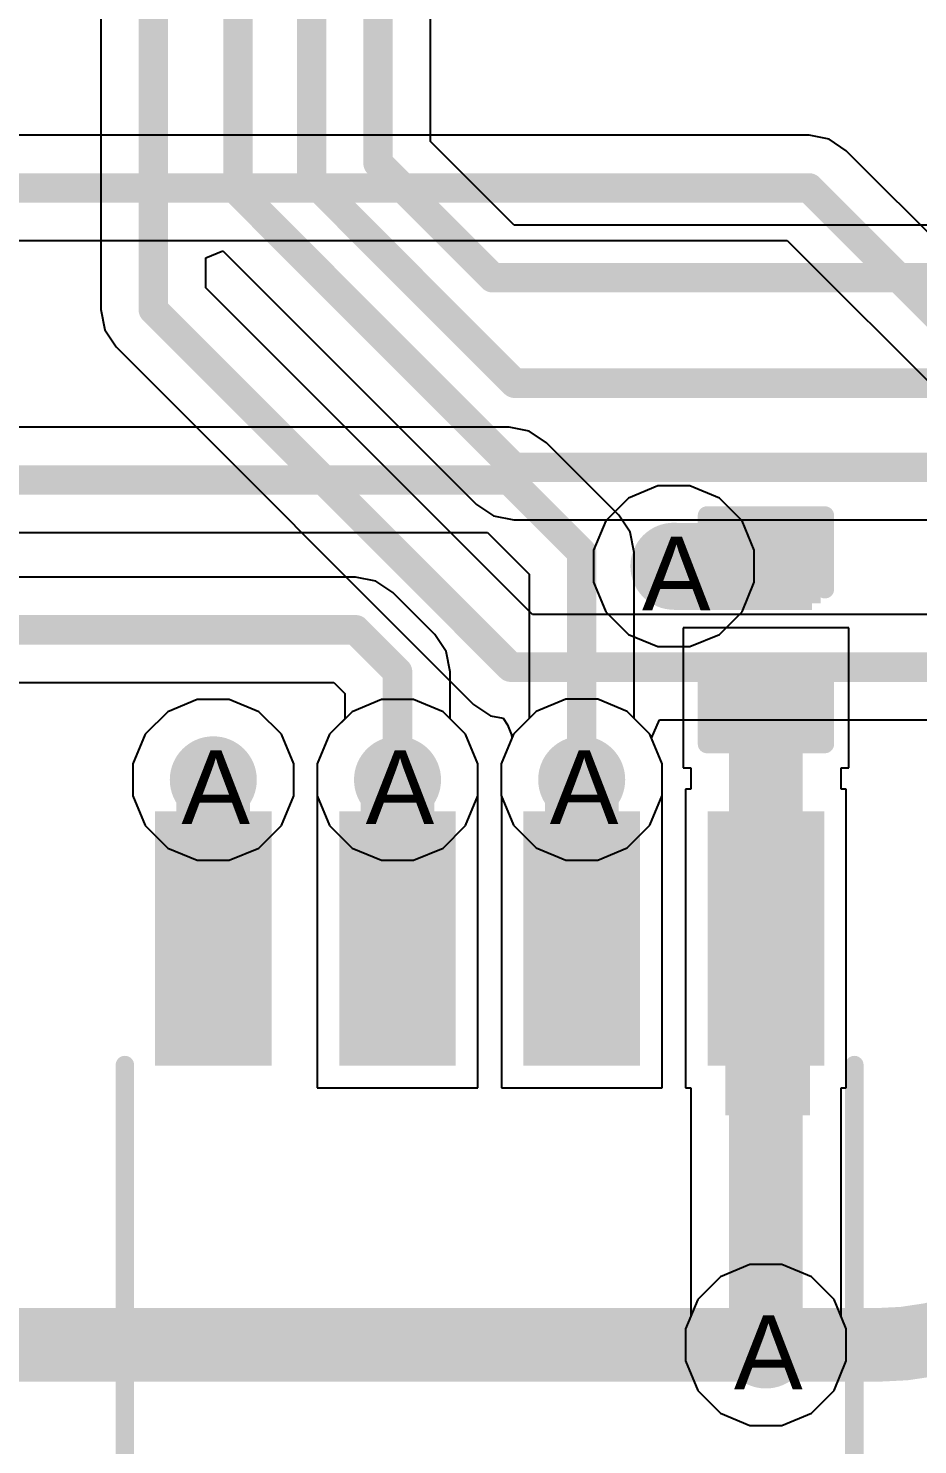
# Model space of a CAD drawing. Header units: inches. Extents: x 0 to 5271, y 0 to 5417.
# Drawn here: x 120.63 to 126.76, y 13.01 to 22.77 of the extents above; entities that cross this region are included whole.
import ezdxf

# ---------------------------------------------------------------- set-up
doc = ezdxf.new("R2010")
doc.units = ezdxf.units.IN
for name, color, linetype in [('Bottom Layer', 5, 'Continuous'), ('Drill Drawing', 1, 'Continuous'), ('L2_GND1', 16, 'Continuous'), ('L3_SIG1', 76, 'Continuous'), ('L4_PWR', 90, 'Continuous'), ('L5_GND2', 156, 'Continuous'), ('L6_SIG2', 130, 'Continuous'), ('L7_GND3', 216, 'Continuous'), ('Top Layer', 1, 'Continuous'), ('Top Overlay', 2, 'Continuous'), ('Top Paste', 8, 'Continuous'), ('Top Solder', 216, 'Continuous'), ('Via Holes', 16, 'Continuous')]:
    doc.layers.add(name, color=color, linetype=linetype)
doc.styles.add('Arial', font='', dxfattribs={"height": 0.2})
doc.styles.get('Arial').set_extended_font_data('Arial')

# ---------------------------------------------------------------- blocks, each defined once
blk = doc.blocks.new('SOIC_8_0_154___3_90___W______424')
at = {"layer": 'Top Layer'}
for points in [[(-3.475, 1.605), (-3.475, 2.205), (-1.925, 2.205), (-1.925, 1.605)], [(1.925, 1.605), (1.925, 2.205), (3.475, 2.205), (3.475, 1.605)], [(-3.475, 0.335), (-3.475, 0.935), (-1.925, 0.935), (-1.925, 0.335)], [(1.925, 0.335), (1.925, 0.935), (3.475, 0.935), (3.475, 0.335)], [(-3.475, -0.935), (-3.475, -0.335), (-1.925, -0.335), (-1.925, -0.935)], [(1.925, -0.935), (1.925, -0.335), (3.475, -0.335), (3.475, -0.935)], [(-3.475, -2.205), (-3.475, -1.605), (-1.925, -1.605), (-1.925, -2.205)], [(1.925, -2.205), (1.925, -1.605), (3.475, -1.605), (3.475, -2.205)]]:
    blk.add_hatch(color=1, dxfattribs=at).paths.add_polyline_path(points)
at = {"layer": 'Top Overlay'}
blk.add_hatch(color=2, dxfattribs=at).paths.add_polyline_path([(-1.8382, 1.6256), (-1.4826, 1.6256), (-1.4826, 2.2098), (-1.8382, 2.2098)])
at = {"layer": 'Top Paste'}
for points in [[(-3.475, 1.605), (-3.475, 2.205), (-1.925, 2.205), (-1.925, 1.605)], [(1.925, 1.605), (1.925, 2.205), (3.475, 2.205), (3.475, 1.605)], [(-3.475, 0.335), (-3.475, 0.935), (-1.925, 0.935), (-1.925, 0.335)], [(1.925, 0.335), (1.925, 0.935), (3.475, 0.935), (3.475, 0.335)], [(-3.475, -0.935), (-3.475, -0.335), (-1.925, -0.335), (-1.925, -0.935)], [(1.925, -0.935), (1.925, -0.335), (3.475, -0.335), (3.475, -0.935)], [(-3.475, -2.205), (-3.475, -1.605), (-1.925, -1.605), (-1.925, -2.205)], [(1.925, -2.205), (1.925, -1.605), (3.475, -1.605), (3.475, -2.205)]]:
    blk.add_hatch(color=8, dxfattribs=at).paths.add_polyline_path(points)
at = {"layer": 'Top Solder'}
for points in [[(-3.5766, 1.5034), (-3.5766, 2.3066), (-1.8234, 2.3066), (-1.8234, 1.5034)], [(1.8234, 1.5034), (1.8234, 2.3066), (3.5766, 2.3066), (3.5766, 1.5034)], [(-3.5766, 0.2334), (-3.5766, 1.0366), (-1.8234, 1.0366), (-1.8234, 0.2334)], [(1.8234, 0.2334), (1.8234, 1.0366), (3.5766, 1.0366), (3.5766, 0.2334)], [(-3.5766, -1.0366), (-3.5766, -0.2334), (-1.8234, -0.2334), (-1.8234, -1.0366)], [(1.8234, -1.0366), (1.8234, -0.2334), (3.5766, -0.2334), (3.5766, -1.0366)], [(-3.5766, -2.3066), (-3.5766, -1.5034), (-1.8234, -1.5034), (-1.8234, -2.3066)], [(1.8234, -2.3066), (1.8234, -1.5034), (3.5766, -1.5034), (3.5766, -2.3066)]]:
    blk.add_hatch(color=216, dxfattribs=at).paths.add_polyline_path(points)
at = {"layer": 'Top Overlay'}
for points in [[(1.8034, 2.5146, 0.127, 0.127, 0), (-1.8288, 2.5146, 0.127, 0.127, 0)], [(-3.794, 1.8034, 0.127, 0.127, 0), (-3.794, 2.0574, 0.127, 0.127, 0)], [(-3.667, 1.9304, 0.127, 0.127, 0), (-3.794, 2.0574, 0.127, 0.127, 0)], [(-3.794, 1.8034, 0.127, 0.127, 0), (-3.667, 1.9304, 0.127, 0.127, 0)], [(1.8034, -2.5146, 0.127, 0.127, 0), (-1.8288, -2.5146, 0.127, 0.127, 0)]]:
    blk.add_lwpolyline(points, format="xyseb", dxfattribs=at)
for points in [[(-1.8605, 2.5146, 0.0635, 0.0635, 1), (-1.7971, 2.5146, 0.0635, 0.0635, 1)], [(1.7716, 2.5146, 0.0635, 0.0635, 1), (1.8352, 2.5146, 0.0635, 0.0635, 1)], [(-3.8258, 2.0574, 0.0635, 0.0635, 1), (-3.7623, 2.0574, 0.0635, 0.0635, 1)], [(-3.8258, 2.0574, 0.0635, 0.0635, 1), (-3.7623, 2.0574, 0.0635, 0.0635, 1)], [(-3.6988, 1.9304, 0.0635, 0.0635, 1), (-3.6353, 1.9304, 0.0635, 0.0635, 1)], [(-3.6988, 1.9304, 0.0635, 0.0635, 1), (-3.6353, 1.9304, 0.0635, 0.0635, 1)], [(-3.8258, 1.8034, 0.0635, 0.0635, 1), (-3.7623, 1.8034, 0.0635, 0.0635, 1)], [(-3.8258, 1.8034, 0.0635, 0.0635, 1), (-3.7623, 1.8034, 0.0635, 0.0635, 1)], [(-1.8605, -2.5146, 0.0635, 0.0635, 1), (-1.7971, -2.5146, 0.0635, 0.0635, 1)], [(1.7716, -2.5146, 0.0635, 0.0635, 1), (1.8352, -2.5146, 0.0635, 0.0635, 1)]]:
    blk.add_lwpolyline(points, format="xyseb", close=True, dxfattribs=at)
blk = doc.blocks.new('CAP_0402_644')
at = {"layer": 'Top Layer'}
for points in [[(-0.6985, -0.3175), (-0.6985, 0.3175), (-0.2413, 0.3175), (-0.2413, -0.3175)], [(0.2413, -0.3175), (0.2413, 0.3175), (0.6985, 0.3175), (0.6985, -0.3175)]]:
    blk.add_hatch(color=1, dxfattribs=at).paths.add_polyline_path(points)
at = {"layer": 'Top Paste'}
for points in [[(-0.6985, -0.3175), (-0.6985, 0.3175), (-0.2413, 0.3175), (-0.2413, -0.3175)], [(0.2413, -0.3175), (0.2413, 0.3175), (0.6985, 0.3175), (0.6985, -0.3175)]]:
    blk.add_hatch(color=8, dxfattribs=at).paths.add_polyline_path(points)
at = {"layer": 'Top Solder'}
for points in [[(-0.7585, -0.3775), (-0.7585, 0.3775), (-0.1813, 0.3775), (-0.1813, -0.3775)], [(0.1813, -0.3775), (0.1813, 0.3775), (0.7585, 0.3775), (0.7585, -0.3775)]]:
    blk.add_hatch(color=216, dxfattribs=at).paths.add_polyline_path(points)
at = {"layer": 'Top Overlay'}
for points in [[(-0.7874, 0.4064, 0.127, 0.127, 0), (-0.2794, 0.4064, 0.127, 0.127, 0)], [(-0.7874, 0.4064, 0.127, 0.127, 0), (-0.7874, -0.4064, 0.127, 0.127, 0)], [(0.2794, 0.4064, 0.127, 0.127, 0), (0.7874, 0.4064, 0.127, 0.127, 0)], [(0.7874, 0.4064, 0.127, 0.127, 0), (0.7874, -0.4064, 0.127, 0.127, 0)], [(-0.7874, -0.4064, 0.127, 0.127, 0), (-0.2794, -0.4064, 0.127, 0.127, 0)], [(0.2794, -0.4064, 0.127, 0.127, 0), (0.7874, -0.4064, 0.127, 0.127, 0)]]:
    blk.add_lwpolyline(points, format="xyseb", dxfattribs=at)
for points in [[(-0.8192, 0.4064, 0.0635, 0.0635, 1), (-0.7557, 0.4064, 0.0635, 0.0635, 1)], [(-0.8192, 0.4064, 0.0635, 0.0635, 1), (-0.7557, 0.4064, 0.0635, 0.0635, 1)], [(-0.3112, 0.4064, 0.0635, 0.0635, 1), (-0.2477, 0.4064, 0.0635, 0.0635, 1)], [(0.2476, 0.4064, 0.0635, 0.0635, 1), (0.3111, 0.4064, 0.0635, 0.0635, 1)], [(0.7556, 0.4064, 0.0635, 0.0635, 1), (0.8191, 0.4064, 0.0635, 0.0635, 1)], [(0.7556, 0.4064, 0.0635, 0.0635, 1), (0.8191, 0.4064, 0.0635, 0.0635, 1)], [(-0.8192, -0.4064, 0.0635, 0.0635, 1), (-0.7557, -0.4064, 0.0635, 0.0635, 1)], [(-0.8192, -0.4064, 0.0635, 0.0635, 1), (-0.7557, -0.4064, 0.0635, 0.0635, 1)], [(-0.3112, -0.4064, 0.0635, 0.0635, 1), (-0.2477, -0.4064, 0.0635, 0.0635, 1)], [(0.2476, -0.4064, 0.0635, 0.0635, 1), (0.3111, -0.4064, 0.0635, 0.0635, 1)], [(0.7556, -0.4064, 0.0635, 0.0635, 1), (0.8191, -0.4064, 0.0635, 0.0635, 1)], [(0.7556, -0.4064, 0.0635, 0.0635, 1), (0.8191, -0.4064, 0.0635, 0.0635, 1)]]:
    blk.add_lwpolyline(points, format="xyseb", close=True, dxfattribs=at)

msp = doc.modelspace()

# ---------------------------------------------------------------- hatches: boundary and pattern name
at = {"layer": 'Bottom Layer'}
h = msp.add_hatch(color=5, dxfattribs=at)
edge = h.paths.add_edge_path()
edge.add_arc((125.0775, 19.0594), 0.3, 0, 360)
h = msp.add_hatch(color=5, dxfattribs=at)
edge = h.paths.add_edge_path()
edge.add_arc((121.902, 17.5874), 0.3, 0, 360)
h = msp.add_hatch(color=5, dxfattribs=at)
edge = h.paths.add_edge_path()
edge.add_arc((123.172, 17.5874), 0.3, 0, 360)
h = msp.add_hatch(color=5, dxfattribs=at)
edge = h.paths.add_edge_path()
edge.add_arc((124.4416, 17.5886), 0.3, 0, 360)
h = msp.add_hatch(color=5, dxfattribs=at)
edge = h.paths.add_edge_path()
edge.add_arc((125.7118, 13.6932), 0.3, 0, 360)
at = {"layer": 'L2_GND1'}
h = msp.add_hatch(color=16, dxfattribs=at)
edge = h.paths.add_edge_path()
edge.add_arc((125.0775, 19.0594), 0.3, 0, 360)
h = msp.add_hatch(color=16, dxfattribs=at)
edge = h.paths.add_edge_path()
edge.add_arc((121.902, 17.5874), 0.3, 0, 360)
h = msp.add_hatch(color=16, dxfattribs=at)
edge = h.paths.add_edge_path()
edge.add_arc((123.172, 17.5874), 0.3, 0, 360)
h = msp.add_hatch(color=16, dxfattribs=at)
edge = h.paths.add_edge_path()
edge.add_arc((124.4416, 17.5886), 0.3, 0, 360)
h = msp.add_hatch(color=16, dxfattribs=at)
edge = h.paths.add_edge_path()
edge.add_arc((125.7118, 13.6932), 0.3, 0, 360)
at = {"layer": 'L3_SIG1'}
h = msp.add_hatch(color=76, dxfattribs=at)
edge = h.paths.add_edge_path()
edge.add_arc((125.0775, 19.0594), 0.3, 0, 360)
h = msp.add_hatch(color=76, dxfattribs=at)
edge = h.paths.add_edge_path()
edge.add_arc((121.902, 17.5874), 0.3, 0, 360)
h = msp.add_hatch(color=76, dxfattribs=at)
edge = h.paths.add_edge_path()
edge.add_arc((123.172, 17.5874), 0.3, 0, 360)
h = msp.add_hatch(color=76, dxfattribs=at)
edge = h.paths.add_edge_path()
edge.add_arc((124.4416, 17.5886), 0.3, 0, 360)
h = msp.add_hatch(color=76, dxfattribs=at)
edge = h.paths.add_edge_path()
edge.add_arc((125.7118, 13.6932), 0.3, 0, 360)
at = {"layer": 'L4_PWR'}
h = msp.add_hatch(color=90, dxfattribs=at)
edge = h.paths.add_edge_path()
edge.add_arc((125.0775, 19.0594), 0.3, 0, 360)
h = msp.add_hatch(color=90, dxfattribs=at)
edge = h.paths.add_edge_path()
edge.add_arc((121.902, 17.5874), 0.3, 0, 360)
h = msp.add_hatch(color=90, dxfattribs=at)
edge = h.paths.add_edge_path()
edge.add_arc((123.172, 17.5874), 0.3, 0, 360)
h = msp.add_hatch(color=90, dxfattribs=at)
edge = h.paths.add_edge_path()
edge.add_arc((124.4416, 17.5886), 0.3, 0, 360)
h = msp.add_hatch(color=90, dxfattribs=at)
edge = h.paths.add_edge_path()
edge.add_arc((125.7118, 13.6932), 0.3, 0, 360)
at = {"layer": 'L5_GND2'}
h = msp.add_hatch(color=156, dxfattribs=at)
edge = h.paths.add_edge_path()
edge.add_arc((125.0775, 19.0594), 0.3, 0, 360)
h = msp.add_hatch(color=156, dxfattribs=at)
edge = h.paths.add_edge_path()
edge.add_arc((121.902, 17.5874), 0.3, 0, 360)
h = msp.add_hatch(color=156, dxfattribs=at)
edge = h.paths.add_edge_path()
edge.add_arc((123.172, 17.5874), 0.3, 0, 360)
h = msp.add_hatch(color=156, dxfattribs=at)
edge = h.paths.add_edge_path()
edge.add_arc((124.4416, 17.5886), 0.3, 0, 360)
h = msp.add_hatch(color=156, dxfattribs=at)
edge = h.paths.add_edge_path()
edge.add_arc((125.7118, 13.6932), 0.3, 0, 360)
at = {"layer": 'L6_SIG2'}
h = msp.add_hatch(color=130, dxfattribs=at)
edge = h.paths.add_edge_path()
edge.add_arc((125.0775, 19.0594), 0.3, 0, 360)
h = msp.add_hatch(color=130, dxfattribs=at)
edge = h.paths.add_edge_path()
edge.add_arc((121.902, 17.5874), 0.3, 0, 360)
h = msp.add_hatch(color=130, dxfattribs=at)
edge = h.paths.add_edge_path()
edge.add_arc((123.172, 17.5874), 0.3, 0, 360)
h = msp.add_hatch(color=130, dxfattribs=at)
edge = h.paths.add_edge_path()
edge.add_arc((124.4416, 17.5886), 0.3, 0, 360)
h = msp.add_hatch(color=130, dxfattribs=at)
edge = h.paths.add_edge_path()
edge.add_arc((125.7118, 13.6932), 0.3, 0, 360)
at = {"layer": 'L7_GND3'}
h = msp.add_hatch(color=216, dxfattribs=at)
edge = h.paths.add_edge_path()
edge.add_arc((125.0775, 19.0594), 0.3, 0, 360)
h = msp.add_hatch(color=216, dxfattribs=at)
edge = h.paths.add_edge_path()
edge.add_arc((121.902, 17.5874), 0.3, 0, 360)
h = msp.add_hatch(color=216, dxfattribs=at)
edge = h.paths.add_edge_path()
edge.add_arc((123.172, 17.5874), 0.3, 0, 360)
h = msp.add_hatch(color=216, dxfattribs=at)
edge = h.paths.add_edge_path()
edge.add_arc((124.4416, 17.5886), 0.3, 0, 360)
h = msp.add_hatch(color=216, dxfattribs=at)
edge = h.paths.add_edge_path()
edge.add_arc((125.7118, 13.6932), 0.3, 0, 360)
at = {"layer": 'Top Layer'}
h = msp.add_hatch(color=1, dxfattribs=at)
edge = h.paths.add_edge_path()
edge.add_arc((125.0775, 19.0594), 0.3, 0, 360)
msp.add_hatch(color=1, dxfattribs=at).paths.add_polyline_path([(125.0775, 19.358), (125.0775, 18.7569), (126.0295, 18.7569), (126.0295, 19.358)])
h = msp.add_hatch(color=1, dxfattribs=at)
edge = h.paths.add_edge_path()
edge.add_arc((121.902, 17.5874), 0.3, 0, 360)
h = msp.add_hatch(color=1, dxfattribs=at)
edge = h.paths.add_edge_path()
edge.add_arc((123.172, 17.5874), 0.3, 0, 360)
h = msp.add_hatch(color=1, dxfattribs=at)
edge = h.paths.add_edge_path()
edge.add_arc((124.4416, 17.5886), 0.3, 0, 360)
h = msp.add_hatch(color=1, dxfattribs=at)
edge = h.paths.add_edge_path()
edge.add_arc((125.7118, 13.6932), 0.3, 0, 360)
at = {"layer": 'Via Holes'}
h = msp.add_hatch(color=7, dxfattribs=at)
edge = h.paths.add_edge_path()
edge.add_arc((125.0775, 19.0594), 0.15, 0, 360)
h = msp.add_hatch(color=7, dxfattribs=at)
edge = h.paths.add_edge_path()
edge.add_arc((121.902, 17.5874), 0.15, 0, 360)
h = msp.add_hatch(color=7, dxfattribs=at)
edge = h.paths.add_edge_path()
edge.add_arc((123.172, 17.5874), 0.15, 0, 360)
h = msp.add_hatch(color=7, dxfattribs=at)
edge = h.paths.add_edge_path()
edge.add_arc((124.4416, 17.5886), 0.15, 0, 360)
h = msp.add_hatch(color=7, dxfattribs=at)
edge = h.paths.add_edge_path()
edge.add_arc((125.7118, 13.6932), 0.15, 0, 360)

# ---------------------------------------------------------------- linework, layer by layer
at = {"layer": 'Bottom Layer'}
for p, q in [((122.8582, 18.057), (122.7023, 17.9012)), ((123.0618, 18.1414), (122.8582, 18.057)), ((123.2822, 18.1414), (123.0618, 18.1414)), ((123.4858, 18.057), (123.2822, 18.1414)), ((123.6417, 17.9012), (123.4858, 18.057)), ((124.1278, 18.0583), (123.972, 17.9024)), ((124.3314, 18.1426), (124.1278, 18.0583)), ((124.5518, 18.1426), (124.3314, 18.1426)), ((124.7554, 18.0583), (124.5518, 18.1426)), ((124.9113, 17.9024), (124.7554, 18.0583)), ((122.7023, 17.9012), (122.618, 17.6976)), ((123.726, 17.6976), (123.6417, 17.9012)), ((123.972, 17.9024), (123.8876, 17.6988)), ((124.9956, 17.6988), (124.9113, 17.9024)), ((122.618, 17.6976), (122.618, 17.4772)), ((123.726, 17.4772), (123.726, 17.6976)), ((123.8876, 17.6988), (123.8876, 17.4784)), ((124.9956, 17.4784), (124.9956, 17.6988)), ((122.618, 17.4772), (122.7023, 17.2735)), ((123.6417, 17.2735), (123.726, 17.4772)), ((123.8876, 17.4784), (123.972, 17.2748)), ((124.9113, 17.2748), (124.9956, 17.4784)), ((122.7023, 17.2735), (122.8582, 17.1177)), ((123.4858, 17.1177), (123.6417, 17.2735)), ((123.972, 17.2748), (124.1278, 17.1189)), ((124.7554, 17.1189), (124.9113, 17.2748)), ((122.8582, 17.1177), (123.0618, 17.0334)), ((123.2822, 17.0334), (123.4858, 17.1177)), ((124.1278, 17.1189), (124.3314, 17.0346)), ((124.5518, 17.0346), (124.7554, 17.1189)), ((123.0618, 17.0334), (123.2822, 17.0334)), ((124.3314, 17.0346), (124.5518, 17.0346)), ((125.398, 14.1629), (125.2422, 14.007)), ((125.6016, 14.2472), (125.398, 14.1629)), ((125.822, 14.2472), (125.6016, 14.2472)), ((126.0256, 14.1629), (125.822, 14.2472)), ((126.1815, 14.007), (126.0256, 14.1629)), ((125.2422, 14.007), (125.1578, 13.8034)), ((126.2658, 13.8034), (126.1815, 14.007)), ((125.1578, 13.8034), (125.1578, 13.583)), ((126.2658, 13.583), (126.2658, 13.8034)), ((125.1578, 13.583), (125.2422, 13.3794)), ((126.1815, 13.3794), (126.2658, 13.583)), ((125.2422, 13.3794), (125.398, 13.2235)), ((126.0256, 13.2235), (126.1815, 13.3794)), ((125.398, 13.2235), (125.6016, 13.1392)), ((125.822, 13.1392), (126.0256, 13.2235)), ((125.6016, 13.1392), (125.822, 13.1392))]:
    msp.add_line(p, q, dxfattribs=at)
at = {"layer": 'L2_GND1'}
for p, q in [((122.8582, 18.057), (122.7023, 17.9012)), ((123.0618, 18.1414), (122.8582, 18.057)), ((123.2822, 18.1414), (123.0618, 18.1414)), ((123.4858, 18.057), (123.2822, 18.1414)), ((123.6417, 17.9012), (123.4858, 18.057)), ((124.1278, 18.0583), (123.972, 17.9024)), ((124.3314, 18.1426), (124.1278, 18.0583)), ((124.5518, 18.1426), (124.3314, 18.1426)), ((124.7554, 18.0583), (124.5518, 18.1426)), ((124.9113, 17.9024), (124.7554, 18.0583)), ((122.7023, 17.9012), (122.618, 17.6976)), ((123.726, 17.6976), (123.6417, 17.9012)), ((123.972, 17.9024), (123.8876, 17.6988)), ((124.9956, 17.6988), (124.9113, 17.9024)), ((122.618, 17.6976), (122.618, 17.4772)), ((123.726, 17.4772), (123.726, 17.6976)), ((123.8876, 17.6988), (123.8876, 17.4784)), ((124.9956, 17.4784), (124.9956, 17.6988)), ((122.618, 17.4772), (122.7023, 17.2735)), ((123.6417, 17.2735), (123.726, 17.4772)), ((123.8876, 17.4784), (123.972, 17.2748)), ((124.9113, 17.2748), (124.9956, 17.4784)), ((122.7023, 17.2735), (122.8582, 17.1177)), ((123.4858, 17.1177), (123.6417, 17.2735)), ((123.972, 17.2748), (124.1278, 17.1189)), ((124.7554, 17.1189), (124.9113, 17.2748)), ((122.8582, 17.1177), (123.0618, 17.0334)), ((123.2822, 17.0334), (123.4858, 17.1177)), ((124.1278, 17.1189), (124.3314, 17.0346)), ((124.5518, 17.0346), (124.7554, 17.1189)), ((123.0618, 17.0334), (123.2822, 17.0334)), ((124.3314, 17.0346), (124.5518, 17.0346)), ((125.398, 14.1629), (125.2422, 14.007)), ((125.6016, 14.2472), (125.398, 14.1629)), ((125.822, 14.2472), (125.6016, 14.2472)), ((126.0256, 14.1629), (125.822, 14.2472)), ((126.1815, 14.007), (126.0256, 14.1629)), ((125.2422, 14.007), (125.1578, 13.8034)), ((126.2658, 13.8034), (126.1815, 14.007)), ((125.1578, 13.8034), (125.1578, 13.583)), ((126.2658, 13.583), (126.2658, 13.8034)), ((125.1578, 13.583), (125.2422, 13.3794)), ((126.1815, 13.3794), (126.2658, 13.583)), ((125.2422, 13.3794), (125.398, 13.2235)), ((126.0256, 13.2235), (126.1815, 13.3794)), ((125.398, 13.2235), (125.6016, 13.1392)), ((125.822, 13.1392), (126.0256, 13.2235)), ((125.6016, 13.1392), (125.822, 13.1392))]:
    msp.add_line(p, q, dxfattribs=at)
at = {"layer": 'L3_SIG1'}
for p, q in [((126.0094, 22.0288), (114.7971, 22.0288)), ((126.1481, 22.0012), (126.0094, 22.0288)), ((126.0094, 22.0288), (126.0094, 22.0288)), ((126.2658, 21.9226), (126.1481, 22.0012)), ((128.1961, 19.9922), (126.2658, 21.9226)), ((114.7971, 21.3036), (125.8592, 21.3036)), ((125.8592, 21.3036), (127.5772, 19.5857)), ((123.9418, 20.0166), (116.2784, 20.0166)), ((124.0806, 19.989), (123.9418, 20.0166)), ((123.9418, 20.0166), (123.9418, 20.0166)), ((124.1982, 19.9104), (124.0806, 19.989)), ((124.698, 19.4106), (124.1982, 19.9104)), ((124.7766, 19.293), (124.698, 19.4106)), ((124.698, 19.4106), (124.698, 19.4106)), ((116.6214, 19.2914), (123.7917, 19.2914)), ((123.7917, 19.2914), (124.0791, 19.0041)), ((124.8042, 19.1542), (124.7766, 19.293)), ((124.8042, 18.0095), (124.8042, 19.1542)), ((124.8042, 19.1542), (124.8042, 19.1542)), ((122.8826, 18.9842), (116.8799, 18.9842)), ((123.0213, 18.9566), (122.8826, 18.9842)), ((122.8826, 18.9842), (122.8826, 18.9842)), ((123.139, 18.878), (123.0213, 18.9566)), ((124.0791, 19.0041), (124.0791, 18.0095)), ((123.4284, 18.5886), (123.139, 18.878)), ((123.507, 18.471), (123.4284, 18.5886)), ((123.4284, 18.5886), (123.4284, 18.5886)), ((123.5346, 18.3322), (123.507, 18.471)), ((116.8799, 18.259), (122.7324, 18.259)), ((122.7324, 18.259), (122.8094, 18.182)), ((123.5346, 18.0083), (123.5346, 18.3322)), ((123.5346, 18.3322), (123.5346, 18.3322)), ((122.8094, 18.182), (122.8094, 18.0083)), ((122.8094, 18.0083), (122.7023, 17.9012)), ((123.6417, 17.9012), (123.5346, 18.0083)), ((124.0791, 18.0095), (123.972, 17.9024)), ((124.9113, 17.9024), (124.8042, 18.0095)), ((122.7023, 17.9012), (122.618, 17.6976)), ((123.726, 17.6976), (123.6417, 17.9012)), ((123.972, 17.9024), (123.8876, 17.6988)), ((124.9956, 17.6988), (124.9113, 17.9024)), ((122.618, 17.6976), (122.618, 17.4772)), ((123.726, 17.4772), (123.726, 17.6976)), ((123.8876, 17.6988), (123.8876, 17.4784)), ((124.9956, 17.4784), (124.9956, 17.6988)), ((122.618, 17.4772), (122.7023, 17.2735)), ((123.6417, 17.2735), (123.726, 17.4772)), ((123.8876, 17.4784), (123.972, 17.2748)), ((124.9113, 17.2748), (124.9956, 17.4784)), ((122.7023, 17.2735), (122.8582, 17.1177)), ((123.4858, 17.1177), (123.6417, 17.2735)), ((123.972, 17.2748), (124.1278, 17.1189)), ((124.7554, 17.1189), (124.9113, 17.2748)), ((122.8582, 17.1177), (123.0618, 17.0334)), ((123.2822, 17.0334), (123.4858, 17.1177)), ((124.1278, 17.1189), (124.3314, 17.0346)), ((124.5518, 17.0346), (124.7554, 17.1189)), ((123.0618, 17.0334), (123.2822, 17.0334)), ((124.3314, 17.0346), (124.5518, 17.0346)), ((125.398, 14.1629), (125.2422, 14.007)), ((125.6016, 14.2472), (125.398, 14.1629)), ((125.822, 14.2472), (125.6016, 14.2472)), ((126.0256, 14.1629), (125.822, 14.2472)), ((126.1815, 14.007), (126.0256, 14.1629)), ((125.2422, 14.007), (125.1578, 13.8034)), ((126.2658, 13.8034), (126.1815, 14.007)), ((125.1578, 13.8034), (125.1578, 13.583)), ((126.2658, 13.583), (126.2658, 13.8034)), ((125.1578, 13.583), (125.2422, 13.3794)), ((126.1815, 13.3794), (126.2658, 13.583)), ((125.2422, 13.3794), (125.398, 13.2235)), ((126.0256, 13.2235), (126.1815, 13.3794)), ((125.398, 13.2235), (125.6016, 13.1392)), ((125.822, 13.1392), (126.0256, 13.2235)), ((125.6016, 13.1392), (125.822, 13.1392))]:
    msp.add_line(p, q, dxfattribs=at)
for points in [[(114.3762, 21.6662, 0.2032, 0.2032, 0), (126.0094, 21.6662, 0.2032, 0.2032, 0)], [(126.0094, 21.6662, 0.2032, 0.2032, 0), (127.9397, 19.7359, 0.2032, 0.2032, 0)], [(115.8575, 19.654, 0.2032, 0.2032, 0), (123.9418, 19.654, 0.2032, 0.2032, 0)], [(123.9418, 19.654, 0.2032, 0.2032, 0), (124.4416, 19.1542, 0.2032, 0.2032, 0)], [(124.4416, 17.5886, 0.2032, 0.2032, 0), (124.4416, 19.1542, 0.2032, 0.2032, 0)], [(116.459, 18.6216, 0.2032, 0.2032, 0), (122.8826, 18.6216, 0.2032, 0.2032, 0)], [(122.8826, 18.6216, 0.2032, 0.2032, 0), (123.172, 18.3322, 0.2032, 0.2032, 0)], [(123.172, 17.5874, 0.2032, 0.2032, 0), (123.172, 18.3322, 0.2032, 0.2032, 0)]]:
    msp.add_lwpolyline(points, format="xyseb", dxfattribs=at)
for points in [[(125.9586, 21.6662, 0.1016, 0.1016, 1), (126.0602, 21.6662, 0.1016, 0.1016, 1)], [(125.9586, 21.6662, 0.1016, 0.1016, 1), (126.0602, 21.6662, 0.1016, 0.1016, 1)], [(123.891, 19.654, 0.1016, 0.1016, 1), (123.9926, 19.654, 0.1016, 0.1016, 1)], [(123.891, 19.654, 0.1016, 0.1016, 1), (123.9926, 19.654, 0.1016, 0.1016, 1)], [(124.3908, 19.1542, 0.1016, 0.1016, 1), (124.4924, 19.1542, 0.1016, 0.1016, 1)], [(124.3908, 19.1542, 0.1016, 0.1016, 1), (124.4924, 19.1542, 0.1016, 0.1016, 1)], [(122.8318, 18.6216, 0.1016, 0.1016, 1), (122.9334, 18.6216, 0.1016, 0.1016, 1)], [(122.8318, 18.6216, 0.1016, 0.1016, 1), (122.9334, 18.6216, 0.1016, 0.1016, 1)], [(123.1212, 18.3322, 0.1016, 0.1016, 1), (123.2228, 18.3322, 0.1016, 0.1016, 1)], [(123.1212, 18.3322, 0.1016, 0.1016, 1), (123.2228, 18.3322, 0.1016, 0.1016, 1)], [(123.1212, 17.5874, 0.1016, 0.1016, 1), (123.2228, 17.5874, 0.1016, 0.1016, 1)], [(124.3908, 17.5886, 0.1016, 0.1016, 1), (124.4924, 17.5886, 0.1016, 0.1016, 1)]]:
    msp.add_lwpolyline(points, format="xyseb", close=True, dxfattribs=at)
at = {"layer": 'L4_PWR'}
for p, q in [((124.7637, 19.5291), (124.6078, 19.3732)), ((124.9673, 19.6134), (124.7637, 19.5291)), ((125.1877, 19.6134), (124.9673, 19.6134)), ((125.3913, 19.5291), (125.1877, 19.6134)), ((125.5472, 19.3732), (125.3913, 19.5291)), ((124.6078, 19.3732), (124.5235, 19.1696)), ((125.6315, 19.1696), (125.5472, 19.3732)), ((124.5235, 19.1696), (124.5235, 18.9492)), ((125.6315, 18.9492), (125.6315, 19.1696)), ((124.5235, 18.9492), (124.6078, 18.7456)), ((125.5472, 18.7456), (125.6315, 18.9492)), ((124.6078, 18.7456), (124.7637, 18.5898)), ((125.3913, 18.5898), (125.5472, 18.7456)), ((124.7637, 18.5898), (124.9673, 18.5054)), ((125.1877, 18.5054), (125.3913, 18.5898)), ((124.9673, 18.5054), (125.1877, 18.5054)), ((121.5882, 18.057), (121.4323, 17.9012)), ((121.7918, 18.1414), (121.5882, 18.057)), ((122.0122, 18.1414), (121.7918, 18.1414)), ((122.2158, 18.057), (122.0122, 18.1414)), ((122.3717, 17.9012), (122.2158, 18.057)), ((122.8582, 18.057), (122.7023, 17.9012)), ((123.0618, 18.1414), (122.8582, 18.057)), ((123.2822, 18.1414), (123.0618, 18.1414)), ((123.4858, 18.057), (123.2822, 18.1414)), ((123.6417, 17.9012), (123.4858, 18.057)), ((124.1278, 18.0583), (123.972, 17.9024)), ((124.3314, 18.1426), (124.1278, 18.0583)), ((124.5518, 18.1426), (124.3314, 18.1426)), ((124.7554, 18.0583), (124.5518, 18.1426)), ((124.9113, 17.9024), (124.7554, 18.0583)), ((121.4323, 17.9012), (121.348, 17.6976)), ((122.456, 17.6976), (122.3717, 17.9012)), ((122.7023, 17.9012), (122.618, 17.6976)), ((123.726, 17.6976), (123.6417, 17.9012)), ((123.972, 17.9024), (123.8876, 17.6988)), ((124.9956, 17.6988), (124.9113, 17.9024)), ((121.348, 17.6976), (121.348, 17.4772)), ((122.456, 17.4772), (122.456, 17.6976)), ((122.618, 17.6976), (122.618, 17.4772)), ((123.726, 17.4772), (123.726, 17.6976)), ((123.8876, 17.6988), (123.8876, 17.4784)), ((124.9956, 17.4784), (124.9956, 17.6988)), ((121.348, 17.4772), (121.4323, 17.2735)), ((122.3717, 17.2735), (122.456, 17.4772)), ((122.618, 17.4772), (122.7023, 17.2735)), ((123.6417, 17.2735), (123.726, 17.4772)), ((123.8876, 17.4784), (123.972, 17.2748)), ((124.9113, 17.2748), (124.9956, 17.4784)), ((121.4323, 17.2735), (121.5882, 17.1177)), ((122.2158, 17.1177), (122.3717, 17.2735)), ((122.7023, 17.2735), (122.8582, 17.1177)), ((123.4858, 17.1177), (123.6417, 17.2735)), ((123.972, 17.2748), (124.1278, 17.1189)), ((124.7554, 17.1189), (124.9113, 17.2748)), ((121.5882, 17.1177), (121.7918, 17.0334)), ((122.0122, 17.0334), (122.2158, 17.1177)), ((122.8582, 17.1177), (123.0618, 17.0334)), ((123.2822, 17.0334), (123.4858, 17.1177)), ((124.1278, 17.1189), (124.3314, 17.0346)), ((124.5518, 17.0346), (124.7554, 17.1189)), ((121.7918, 17.0334), (122.0122, 17.0334)), ((123.0618, 17.0334), (123.2822, 17.0334)), ((124.3314, 17.0346), (124.5518, 17.0346))]:
    msp.add_line(p, q, dxfattribs=at)
for points in [[(127.8547, 14.2659, 0.508, 0.508, -0.198912), (126.472, 13.6932, 0.508, 0.508, 0)], [(119.3414, 13.6932, 0.508, 0.508, 0), (126.472, 13.6932, 0.508, 0.508, 0)]]:
    msp.add_lwpolyline(points, format="xyseb", dxfattribs=at)
msp.add_lwpolyline([(126.345, 13.6932, 0.254, 0.254, 1), (126.599, 13.6932, 0.254, 0.254, 1)], format="xyseb", close=True, dxfattribs=at)
msp.add_lwpolyline([(126.345, 13.6932, 0.254, 0.254, 1), (126.599, 13.6932, 0.254, 0.254, 1)], format="xyseb", close=True, dxfattribs=at)
at = {"layer": 'L5_GND2'}
for p, q in [((122.8582, 18.057), (122.7023, 17.9012)), ((123.0618, 18.1414), (122.8582, 18.057)), ((123.2822, 18.1414), (123.0618, 18.1414)), ((123.4858, 18.057), (123.2822, 18.1414)), ((123.6417, 17.9012), (123.4858, 18.057)), ((124.1278, 18.0583), (123.972, 17.9024)), ((124.3314, 18.1426), (124.1278, 18.0583)), ((124.5518, 18.1426), (124.3314, 18.1426)), ((124.7554, 18.0583), (124.5518, 18.1426)), ((124.9113, 17.9024), (124.7554, 18.0583)), ((122.7023, 17.9012), (122.618, 17.6976)), ((123.726, 17.6976), (123.6417, 17.9012)), ((123.972, 17.9024), (123.8876, 17.6988)), ((124.9956, 17.6988), (124.9113, 17.9024)), ((122.618, 17.6976), (122.618, 17.4772)), ((123.726, 17.4772), (123.726, 17.6976)), ((123.8876, 17.6988), (123.8876, 17.4784)), ((124.9956, 17.4784), (124.9956, 17.6988)), ((122.618, 17.4772), (122.7023, 17.2735)), ((123.6417, 17.2735), (123.726, 17.4772)), ((123.8876, 17.4784), (123.972, 17.2748)), ((124.9113, 17.2748), (124.9956, 17.4784)), ((122.7023, 17.2735), (122.8582, 17.1177)), ((123.4858, 17.1177), (123.6417, 17.2735)), ((123.972, 17.2748), (124.1278, 17.1189)), ((124.7554, 17.1189), (124.9113, 17.2748)), ((122.8582, 17.1177), (123.0618, 17.0334)), ((123.2822, 17.0334), (123.4858, 17.1177)), ((124.1278, 17.1189), (124.3314, 17.0346)), ((124.5518, 17.0346), (124.7554, 17.1189)), ((123.0618, 17.0334), (123.2822, 17.0334)), ((124.3314, 17.0346), (124.5518, 17.0346)), ((125.398, 14.1629), (125.2422, 14.007)), ((125.6016, 14.2472), (125.398, 14.1629)), ((125.822, 14.2472), (125.6016, 14.2472)), ((126.0256, 14.1629), (125.822, 14.2472)), ((126.1815, 14.007), (126.0256, 14.1629)), ((125.2422, 14.007), (125.1578, 13.8034)), ((126.2658, 13.8034), (126.1815, 14.007)), ((125.1578, 13.8034), (125.1578, 13.583)), ((126.2658, 13.583), (126.2658, 13.8034)), ((125.1578, 13.583), (125.2422, 13.3794)), ((126.1815, 13.3794), (126.2658, 13.583)), ((125.2422, 13.3794), (125.398, 13.2235)), ((126.0256, 13.2235), (126.1815, 13.3794)), ((125.398, 13.2235), (125.6016, 13.1392)), ((125.822, 13.1392), (126.0256, 13.2235)), ((125.6016, 13.1392), (125.822, 13.1392))]:
    msp.add_line(p, q, dxfattribs=at)
at = {"layer": 'L6_SIG2'}
for p, q in [((121.1256, 29.77), (121.1256, 20.8276)), ((123.4002, 21.9873), (123.4002, 29.1977)), ((123.9771, 21.4104), (123.4002, 21.9873)), ((133.4882, 21.4104), (123.9771, 21.4104)), ((121.8508, 21.1846), (121.9681, 21.2332)), ((121.8508, 20.9777), (121.8508, 21.1846)), ((121.9681, 21.2332), (123.7167, 19.4846)), ((124.102, 18.7265), (121.8508, 20.9777)), ((121.1256, 20.8276), (121.1256, 20.8276)), ((121.1256, 20.8276), (121.1532, 20.6888)), ((121.1532, 20.6888), (121.2318, 20.5712)), ((121.2318, 20.5712), (123.6954, 18.1076)), ((123.7167, 19.4846), (123.7167, 19.4846)), ((123.7167, 19.4846), (123.8343, 19.406)), ((123.8343, 19.406), (123.9731, 19.3784)), ((123.9731, 19.3784), (123.9731, 19.3784)), ((123.9731, 19.3784), (131.8739, 19.3784)), ((132.0414, 18.7265), (124.102, 18.7265)), ((122.8582, 18.057), (122.7023, 17.9012)), ((123.0618, 18.1414), (122.8582, 18.057)), ((123.2822, 18.1414), (123.0618, 18.1414)), ((123.4858, 18.057), (123.2822, 18.1414)), ((123.6417, 17.9012), (123.4858, 18.057)), ((123.6954, 18.1076), (123.6954, 18.1076)), ((123.6954, 18.1076), (123.8131, 18.029)), ((123.8131, 18.029), (123.9014, 18.0114)), ((123.9014, 18.0114), (123.9304, 17.9667)), ((123.9304, 17.9667), (123.9588, 17.898)), ((124.9229, 17.8744), (124.9782, 18.0014)), ((124.9782, 18.0014), (131.8912, 18.0014)), ((122.7023, 17.9012), (122.618, 17.6976)), ((123.726, 17.6976), (123.6417, 17.9012)), ((123.9604, 17.8744), (123.8876, 17.6988)), ((123.9588, 17.898), (123.9604, 17.8744)), ((124.9956, 17.6988), (124.9229, 17.8744)), ((122.618, 17.6976), (122.618, 17.4772)), ((123.726, 17.4772), (123.726, 17.6976)), ((123.8876, 17.6988), (123.8876, 17.4784)), ((124.9956, 17.4784), (124.9956, 17.6988)), ((122.618, 17.4772), (122.7023, 17.2735)), ((123.6417, 17.2735), (123.726, 17.4772)), ((123.8876, 17.4784), (123.972, 17.2748)), ((124.9113, 17.2748), (124.9956, 17.4784)), ((122.7023, 17.2735), (122.8582, 17.1177)), ((123.4858, 17.1177), (123.6417, 17.2735)), ((123.972, 17.2748), (124.1278, 17.1189)), ((124.7554, 17.1189), (124.9113, 17.2748)), ((122.8582, 17.1177), (123.0618, 17.0334)), ((123.2822, 17.0334), (123.4858, 17.1177)), ((124.1278, 17.1189), (124.3314, 17.0346)), ((124.5518, 17.0346), (124.7554, 17.1189)), ((123.0618, 17.0334), (123.2822, 17.0334)), ((124.3314, 17.0346), (124.5518, 17.0346)), ((125.398, 14.1629), (125.2422, 14.007)), ((125.6016, 14.2472), (125.398, 14.1629)), ((125.822, 14.2472), (125.6016, 14.2472)), ((126.0256, 14.1629), (125.822, 14.2472)), ((126.1815, 14.007), (126.0256, 14.1629)), ((125.2422, 14.007), (125.1578, 13.8034)), ((126.2658, 13.8034), (126.1815, 14.007)), ((125.1578, 13.8034), (125.1578, 13.583)), ((126.2658, 13.583), (126.2658, 13.8034)), ((125.1578, 13.583), (125.2422, 13.3794)), ((126.1815, 13.3794), (126.2658, 13.583)), ((125.2422, 13.3794), (125.398, 13.2235)), ((126.0256, 13.2235), (126.1815, 13.3794)), ((125.398, 13.2235), (125.6016, 13.1392)), ((125.822, 13.1392), (126.0256, 13.2235)), ((125.6016, 13.1392), (125.822, 13.1392))]:
    msp.add_line(p, q, dxfattribs=at)
for points in [[(121.4882, 20.8276, 0.2032, 0.2032, 0), (121.4882, 29.77, 0.2032, 0.2032, 0)], [(122.0724, 21.6416, 0.2032, 0.2032, 0), (122.0724, 29.6806, 0.2032, 0.2032, 0)], [(122.5804, 21.7196, 0.2032, 0.2032, 0), (122.5804, 29.5015, 0.2032, 0.2032, 0)], [(123.0376, 21.8372, 0.2032, 0.2032, 0), (123.0376, 29.3479, 0.2032, 0.2032, 0)], [(123.0376, 21.8372, 0.2032, 0.2032, 0), (123.827, 21.0478, 0.2032, 0.2032, 0)], [(122.5804, 21.7196, 0.2032, 0.2032, 0), (123.9797, 20.3204, 0.2032, 0.2032, 0)], [(122.0724, 21.6416, 0.2032, 0.2032, 0), (123.9731, 19.741, 0.2032, 0.2032, 0)], [(123.827, 21.0478, 0.2032, 0.2032, 0), (133.4882, 21.0478, 0.2032, 0.2032, 0)], [(121.4882, 20.8276, 0.2032, 0.2032, 0), (123.9518, 18.364, 0.2032, 0.2032, 0)], [(123.9797, 20.3204, 0.2032, 0.2032, 0), (131.5466, 20.3204, 0.2032, 0.2032, 0)], [(123.9731, 19.741, 0.2032, 0.2032, 0), (132.024, 19.741, 0.2032, 0.2032, 0)], [(123.9518, 18.364, 0.2032, 0.2032, 0), (132.0414, 18.364, 0.2032, 0.2032, 0)]]:
    msp.add_lwpolyline(points, format="xyseb", dxfattribs=at)
for points in [[(122.9868, 21.8372, 0.1016, 0.1016, 1), (123.0884, 21.8372, 0.1016, 0.1016, 1)], [(122.9868, 21.8372, 0.1016, 0.1016, 1), (123.0884, 21.8372, 0.1016, 0.1016, 1)], [(122.5296, 21.7196, 0.1016, 0.1016, 1), (122.6312, 21.7196, 0.1016, 0.1016, 1)], [(122.5296, 21.7196, 0.1016, 0.1016, 1), (122.6312, 21.7196, 0.1016, 0.1016, 1)], [(122.0216, 21.6416, 0.1016, 0.1016, 1), (122.1232, 21.6416, 0.1016, 0.1016, 1)], [(122.0216, 21.6416, 0.1016, 0.1016, 1), (122.1232, 21.6416, 0.1016, 0.1016, 1)], [(123.7762, 21.0478, 0.1016, 0.1016, 1), (123.8778, 21.0478, 0.1016, 0.1016, 1)], [(123.7762, 21.0478, 0.1016, 0.1016, 1), (123.8778, 21.0478, 0.1016, 0.1016, 1)], [(121.4374, 20.8276, 0.1016, 0.1016, 1), (121.539, 20.8276, 0.1016, 0.1016, 1)], [(121.4374, 20.8276, 0.1016, 0.1016, 1), (121.539, 20.8276, 0.1016, 0.1016, 1)], [(123.9289, 20.3204, 0.1016, 0.1016, 1), (124.0305, 20.3204, 0.1016, 0.1016, 1)], [(123.9289, 20.3204, 0.1016, 0.1016, 1), (124.0305, 20.3204, 0.1016, 0.1016, 1)], [(123.9223, 19.741, 0.1016, 0.1016, 1), (124.0239, 19.741, 0.1016, 0.1016, 1)], [(123.9223, 19.741, 0.1016, 0.1016, 1), (124.0239, 19.741, 0.1016, 0.1016, 1)], [(123.901, 18.364, 0.1016, 0.1016, 1), (124.0026, 18.364, 0.1016, 0.1016, 1)], [(123.901, 18.364, 0.1016, 0.1016, 1), (124.0026, 18.364, 0.1016, 0.1016, 1)]]:
    msp.add_lwpolyline(points, format="xyseb", close=True, dxfattribs=at)
at = {"layer": 'L7_GND3'}
for p, q in [((122.8582, 18.057), (122.7023, 17.9012)), ((123.0618, 18.1414), (122.8582, 18.057)), ((123.2822, 18.1414), (123.0618, 18.1414)), ((123.4858, 18.057), (123.2822, 18.1414)), ((123.6417, 17.9012), (123.4858, 18.057)), ((124.1278, 18.0583), (123.972, 17.9024)), ((124.3314, 18.1426), (124.1278, 18.0583)), ((124.5518, 18.1426), (124.3314, 18.1426)), ((124.7554, 18.0583), (124.5518, 18.1426)), ((124.9113, 17.9024), (124.7554, 18.0583)), ((122.7023, 17.9012), (122.618, 17.6976)), ((123.726, 17.6976), (123.6417, 17.9012)), ((123.972, 17.9024), (123.8876, 17.6988)), ((124.9956, 17.6988), (124.9113, 17.9024)), ((122.618, 17.6976), (122.618, 17.4772)), ((123.726, 17.4772), (123.726, 17.6976)), ((123.8876, 17.6988), (123.8876, 17.4784)), ((124.9956, 17.4784), (124.9956, 17.6988)), ((122.618, 17.4772), (122.7023, 17.2735)), ((123.6417, 17.2735), (123.726, 17.4772)), ((123.8876, 17.4784), (123.972, 17.2748)), ((124.9113, 17.2748), (124.9956, 17.4784)), ((122.7023, 17.2735), (122.8582, 17.1177)), ((123.4858, 17.1177), (123.6417, 17.2735)), ((123.972, 17.2748), (124.1278, 17.1189)), ((124.7554, 17.1189), (124.9113, 17.2748)), ((122.8582, 17.1177), (123.0618, 17.0334)), ((123.2822, 17.0334), (123.4858, 17.1177)), ((124.1278, 17.1189), (124.3314, 17.0346)), ((124.5518, 17.0346), (124.7554, 17.1189)), ((123.0618, 17.0334), (123.2822, 17.0334)), ((124.3314, 17.0346), (124.5518, 17.0346)), ((125.398, 14.1629), (125.2422, 14.007)), ((125.6016, 14.2472), (125.398, 14.1629)), ((125.822, 14.2472), (125.6016, 14.2472)), ((126.0256, 14.1629), (125.822, 14.2472)), ((126.1815, 14.007), (126.0256, 14.1629)), ((125.2422, 14.007), (125.1578, 13.8034)), ((126.2658, 13.8034), (126.1815, 14.007)), ((125.1578, 13.8034), (125.1578, 13.583)), ((126.2658, 13.583), (126.2658, 13.8034)), ((125.1578, 13.583), (125.2422, 13.3794)), ((126.1815, 13.3794), (126.2658, 13.583)), ((125.2422, 13.3794), (125.398, 13.2235)), ((126.0256, 13.2235), (126.1815, 13.3794)), ((125.398, 13.2235), (125.6016, 13.1392)), ((125.822, 13.1392), (126.0256, 13.2235)), ((125.6016, 13.1392), (125.822, 13.1392))]:
    msp.add_line(p, q, dxfattribs=at)
at = {"layer": 'Top Layer'}
for p, q in [((126.2835, 18.6343), (125.1405, 18.6343)), ((125.1405, 18.6343), (125.1405, 17.6691)), ((126.2835, 17.6691), (126.2835, 18.6343)), ((122.8582, 18.057), (122.7023, 17.9012)), ((123.0618, 18.1414), (122.8582, 18.057)), ((123.2822, 18.1414), (123.0618, 18.1414)), ((123.4858, 18.057), (123.2822, 18.1414)), ((123.6417, 17.9012), (123.4858, 18.057)), ((124.1278, 18.0583), (123.972, 17.9024)), ((124.3314, 18.1426), (124.1278, 18.0583)), ((124.5518, 18.1426), (124.3314, 18.1426)), ((124.7554, 18.0583), (124.5518, 18.1426)), ((124.9113, 17.9024), (124.7554, 18.0583)), ((122.7023, 17.9012), (122.618, 17.6976)), ((123.726, 17.6976), (123.6417, 17.9012)), ((123.972, 17.9024), (123.8876, 17.6988)), ((124.9956, 17.6988), (124.9113, 17.9024)), ((122.618, 17.6976), (122.618, 17.4772)), ((123.726, 15.4644), (123.726, 17.6976)), ((123.8876, 17.6988), (123.8876, 17.4784)), ((124.9956, 17.5224), (124.9956, 17.6988)), ((125.1405, 17.6691), (125.194, 17.6691)), ((125.194, 17.6691), (125.194, 17.5224)), ((126.23, 17.5224), (126.23, 17.6691)), ((126.23, 17.6691), (126.2835, 17.6691)), ((122.618, 17.4772), (122.618, 15.4644)), ((123.8876, 17.4784), (123.888, 17.4775)), ((123.888, 17.4775), (123.888, 15.4644)), ((124.996, 17.5224), (124.9956, 17.5224)), ((124.996, 15.4644), (124.996, 17.5224)), ((125.194, 17.5224), (125.158, 17.5224)), ((125.158, 17.5224), (125.158, 15.4644)), ((126.266, 17.5224), (126.23, 17.5224)), ((126.266, 15.4644), (126.266, 17.5224)), ((122.618, 15.4644), (123.726, 15.4644)), ((123.888, 15.4644), (124.996, 15.4644)), ((125.158, 15.4644), (125.194, 15.4644)), ((125.194, 15.4644), (125.194, 13.8909)), ((126.23, 13.89), (126.23, 15.4644)), ((126.23, 15.4644), (126.266, 15.4644)), ((125.194, 13.8909), (125.1578, 13.8034)), ((126.2658, 13.8034), (126.23, 13.89)), ((125.1578, 13.8034), (125.1578, 13.583)), ((126.2658, 13.583), (126.2658, 13.8034)), ((125.1578, 13.583), (125.2422, 13.3794)), ((126.1815, 13.3794), (126.2658, 13.583)), ((125.2422, 13.3794), (125.398, 13.2235)), ((126.0256, 13.2235), (126.1815, 13.3794)), ((125.398, 13.2235), (125.6016, 13.1392)), ((125.822, 13.1392), (126.0256, 13.2235)), ((125.6016, 13.1392), (125.822, 13.1392))]:
    msp.add_line(p, q, dxfattribs=at)
for points in [[(125.712, 13.6932, 0.508, 0.508, 0), (125.712, 18.0661, 0.508, 0.508, 0)], [(121.902, 16.4934, 0.508, 0.508, 0), (121.902, 17.5874, 0.508, 0.508, 0)], [(123.172, 16.4934, 0.508, 0.508, 0), (123.172, 17.5874, 0.508, 0.508, 0)], [(124.4416, 17.5886, 0.508, 0.508, 0), (124.4418, 17.5884, 0.508, 0.508, 0)], [(124.4418, 16.5283, 0.508, 0.508, 0), (124.4418, 17.5884, 0.508, 0.508, 0)], [(124.4416, 16.5281, 0.508, 0.508, 0), (124.4418, 16.5283, 0.508, 0.508, 0)]]:
    msp.add_lwpolyline(points, format="xyseb", dxfattribs=at)
for points in [[(125.585, 18.0661, 0.254, 0.254, 1), (125.839, 18.0661, 0.254, 0.254, 1)], [(121.775, 17.5874, 0.254, 0.254, 1), (122.029, 17.5874, 0.254, 0.254, 1)], [(123.045, 17.5874, 0.254, 0.254, 1), (123.299, 17.5874, 0.254, 0.254, 1)], [(124.3146, 17.5886, 0.254, 0.254, 1), (124.5686, 17.5886, 0.254, 0.254, 1)], [(124.3148, 17.5884, 0.254, 0.254, 1), (124.5688, 17.5884, 0.254, 0.254, 1)], [(124.3148, 17.5884, 0.254, 0.254, 1), (124.5688, 17.5884, 0.254, 0.254, 1)], [(121.775, 16.4934, 0.254, 0.254, 1), (122.029, 16.4934, 0.254, 0.254, 1)], [(123.045, 16.4934, 0.254, 0.254, 1), (123.299, 16.4934, 0.254, 0.254, 1)], [(124.3146, 16.5281, 0.254, 0.254, 1), (124.5686, 16.5281, 0.254, 0.254, 1)], [(124.3148, 16.5283, 0.254, 0.254, 1), (124.5688, 16.5283, 0.254, 0.254, 1)], [(124.3148, 16.5283, 0.254, 0.254, 1), (124.5688, 16.5283, 0.254, 0.254, 1)], [(125.585, 13.6932, 0.254, 0.254, 1), (125.839, 13.6932, 0.254, 0.254, 1)]]:
    msp.add_lwpolyline(points, format="xyseb", close=True, dxfattribs=at)

# ---------------------------------------------------------------- block references
for name, p, rotation in [('CAP_0402_644', (125.712, 18.6216), 90), ('SOIC_8_0_154___3_90___W______424', (123.807, 13.7934), 270)]:
    msp.add_blockref(name, p, dxfattribs=dict(rotation=rotation))

# ---------------------------------------------------------------- texts
at = {"layer": 'Drill Drawing', "style": 'Arial'}
for p in [(124.8574, 18.7547), (121.6819, 17.2826), (122.9519, 17.2826), (124.2215, 17.2839), (125.4917, 13.3885)]:
    msp.add_text('A', height=0.508, dxfattribs=at).set_placement(p)

doc.saveas('drawing.dxf')
